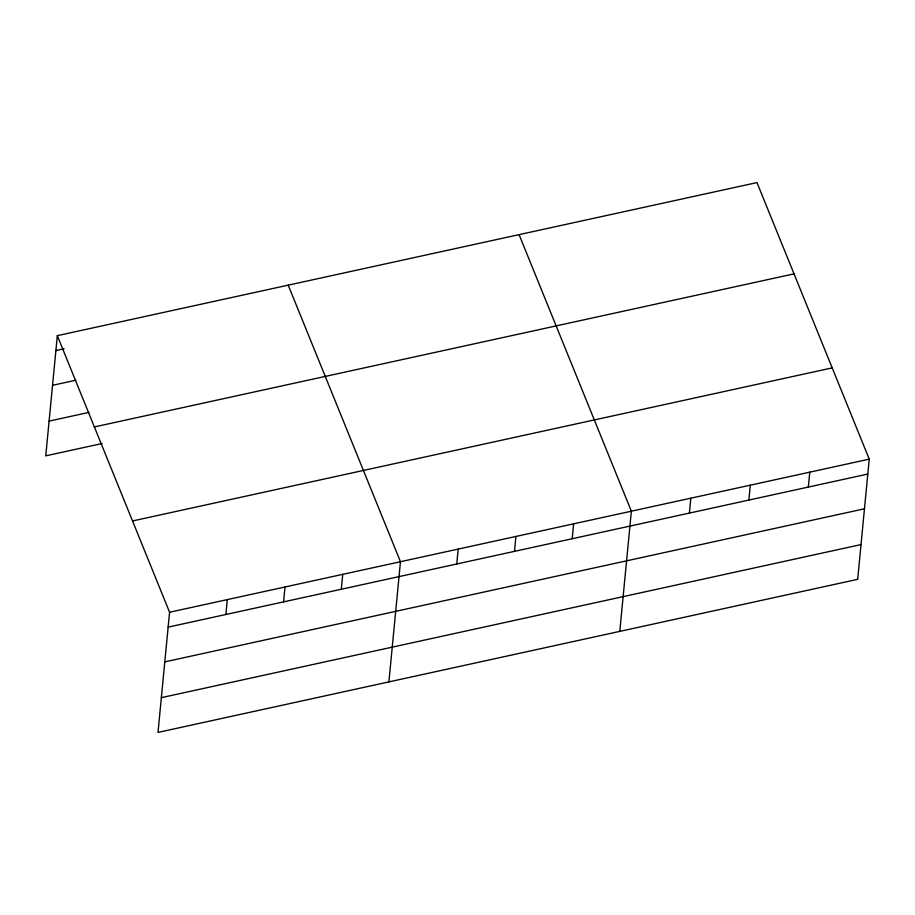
<?xml version="1.0" encoding="UTF-8"?>
<svg xmlns="http://www.w3.org/2000/svg" width="915" height="915" viewBox="0 0 915 915"><rect width="100%" height="100%" fill="white"/><g stroke="black" fill="none" stroke-linecap="round" stroke-linejoin="round"><path stroke-width="1.37" d="M57.325 335.668L169.572 612.238L158.009 732.412L857.675 579.332L869.25 459.147L756.991 182.588L57.325 335.668L45.75 455.853L102.103 443.523M225.868 614.503L227.297 599.6M283.593 601.876L285.022 586.973M341.306 589.237L342.748 574.346M388.898 681.892L400.473 561.719L288.214 285.16M456.757 563.983L458.186 549.091M514.482 551.356L515.911 536.453M572.207 538.729L573.636 523.826M619.787 631.373L631.361 511.199L519.102 234.64M689.395 513.086L690.836 498.183M748.87 500.07L750.3 485.179M808.345 487.055L809.775 472.163M55.884 350.571L64.13 348.764M52.544 385.307L75.911 380.194M49.09 421.106L88.949 412.391M94.371 426.939L794.037 273.86M132.538 520.967L832.204 367.887M169.572 612.238L869.25 459.147M168.143 627.13L867.82 474.05M164.792 661.877L864.469 508.786M161.349 697.665L861.026 544.585"/></g></svg>
